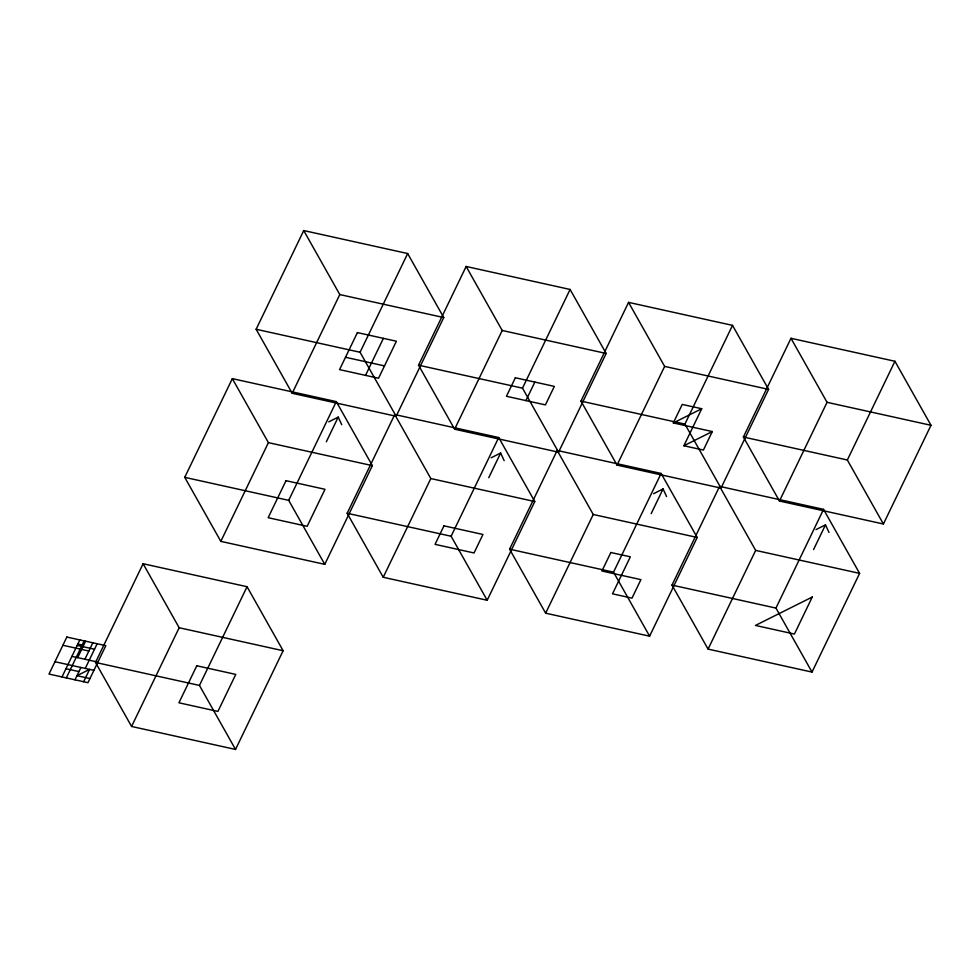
<?xml version="1.0" encoding="UTF-8"?>
<svg xmlns="http://www.w3.org/2000/svg" width="980" height="980" viewBox="0 0 980 980"><rect width="100%" height="100%" fill="white"/><g stroke="black" fill="none" stroke-linecap="round" stroke-linejoin="round"><path stroke-width="1.47" d="M61.997 676.935L79.846 639.916M66.322 677.891L84.17 640.871M77.69 657.641L85.615 641.189M74.982 679.814L80.936 667.466M84.905 659.246L92.831 642.794M85.272 668.421L97.167 643.75M83.655 681.725L89.597 669.389L76.967 675.698L89.964 678.564M95.513 662.443L143.105 563.733L247.046 586.714L283.122 650.732L235.531 749.443L131.577 726.462L95.513 662.443L199.454 685.437L235.531 749.443M184.742 477.346L232.334 378.635L336.287 401.616L372.351 465.635L324.76 564.345L220.819 541.364L184.742 477.346L288.696 500.339L324.76 564.345M256.135 329.268L303.727 230.557L407.668 253.538L443.744 317.557L396.153 416.267L292.199 393.286L256.135 329.268L360.077 352.261L396.153 416.267M131.577 726.462L179.168 627.739L143.105 563.733M220.819 541.364L268.41 442.642L232.334 378.635M292.199 393.286L339.791 294.564L303.727 230.557M199.454 685.437L247.046 586.714M288.696 500.339L336.287 401.616M360.077 352.261L407.668 253.538M326.328 441.796L338.223 417.113L341.751 424.72M365.54 375.365L383.388 338.345M347.165 513.263L394.756 414.54L498.71 437.533L534.774 501.54L487.183 600.262L383.229 577.281L347.165 513.263L451.119 536.244L487.183 600.262M418.546 365.185L466.137 266.474L570.091 289.455L606.154 353.462L558.563 452.184L454.622 429.203L418.546 365.185L522.499 388.166L558.563 452.184M383.229 577.281L430.82 478.559L394.756 414.54M454.622 429.203L502.213 330.481L466.137 266.474M451.119 536.244L498.71 437.533M522.499 388.166L570.091 289.455M488.751 477.713L500.645 453.03L504.173 460.637M525.929 400.587L534.847 382.077M509.588 549.18L557.179 450.457L661.12 473.45L697.197 537.457L649.605 636.179L545.652 613.186L509.588 549.18L613.529 572.161L649.605 636.179M580.969 401.102L628.56 302.379L732.513 325.372L768.577 389.379L720.986 488.101L617.045 465.108L580.969 401.102L684.922 424.083L720.986 488.101M545.652 613.186L593.243 514.476L557.179 450.457M617.045 465.108L664.636 366.398L628.56 302.379M673.321 422.931L682.239 404.422L701.729 408.734L683.881 445.753L703.383 450.065L712.301 431.555L673.321 422.931L701.729 408.734M613.529 572.161L661.12 473.45M684.922 424.083L732.513 325.372M651.173 513.63L663.068 488.947L666.584 496.554M671.998 585.097L719.59 486.374L823.543 509.355L859.607 573.374L812.016 672.084L708.075 649.103L671.998 585.097L775.952 608.078L812.016 672.084M743.391 437.019L790.983 338.296L894.936 361.277L931 425.296L883.409 524.006L779.455 501.025L743.391 437.019L847.345 460L883.409 524.006M708.075 649.103L755.666 550.393L719.59 486.374M779.455 501.025L827.047 402.315L790.983 338.296M775.952 608.078L823.543 509.355M847.345 460L894.936 361.277M813.584 549.535L825.491 524.864L829.007 532.471M328.753 421.853L338.223 417.113M491.176 457.77L500.645 453.03M683.881 445.753L712.301 431.555M653.599 493.675L663.068 488.947M816.009 529.592L825.491 524.864M339.791 294.564L443.744 317.557M502.213 330.481L606.154 353.462M664.636 366.398L768.577 389.379M827.047 402.315L931 425.296M345.511 357.284L384.491 365.895M268.41 442.642L372.351 465.635M430.82 478.559L534.774 501.54M593.243 514.476L697.197 537.457M755.666 550.393L859.607 573.374M179.168 627.739L283.122 650.732M77.861 644.032L82.185 644.987M77.2 645.404L94.521 649.238M62.879 645.269L88.874 651.014M71.908 656.367L97.89 662.113M54.954 661.721L93.933 670.345M65.954 668.715L78.951 671.582M66.848 637.049L49 674.069L87.98 682.68L105.828 645.661L66.848 637.049M196.784 665.775L178.936 702.795L217.915 711.419L235.764 674.399L196.784 665.775M286.013 480.678L268.165 517.697L307.157 526.321L324.993 489.302L286.013 480.678M357.406 332.6L339.558 369.619L378.537 378.243L396.386 341.224L357.406 332.6M443.977 525.844L435.047 544.353L474.026 552.977L482.956 534.468L443.977 525.844M515.358 377.766L506.44 396.275L545.419 404.899L554.337 386.39L515.358 377.766M610.859 552.5L601.928 571.009L640.908 579.633L631.99 598.143L612.5 593.831L630.348 556.812L610.859 552.5M812.261 597.041L794.413 634.06L755.433 625.436L812.261 597.041"/></g></svg>
